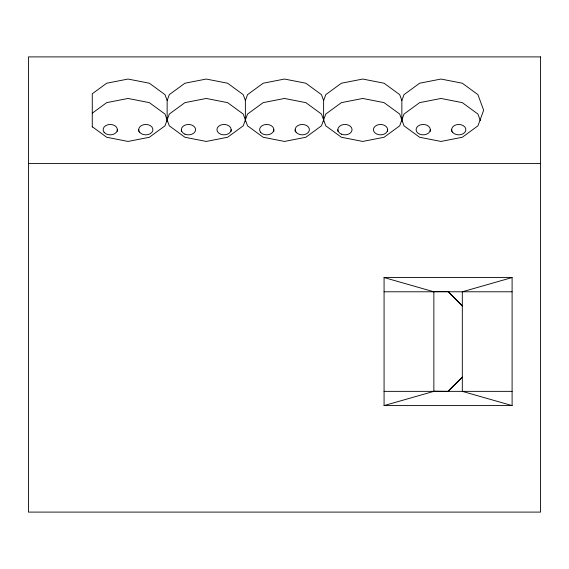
<?xml version="1.0" encoding="UTF-8"?>
<svg xmlns="http://www.w3.org/2000/svg" width="569" height="569" viewBox="0 0 569 569"><rect width="100%" height="100%" fill="white"/><g stroke="black" fill="none" stroke-linecap="round" stroke-linejoin="round"><path stroke-width="0.85" d="M167.144 121.709L167.144 100.542L169.306 94.646L184.925 83.223L206.263 79.048L227.6 83.223L243.219 94.646L245.381 100.542L245.381 121.709M245.381 100.542L247.543 94.646L263.163 83.223L284.5 79.048L305.838 83.223L321.457 94.646L323.619 100.542L323.619 121.709M323.619 100.542L325.781 94.646L341.4 83.223L362.738 79.048L384.075 83.223L399.694 94.646L401.856 100.542L401.856 121.709M401.856 100.542L404.018 94.646L419.638 83.223L440.975 79.048L462.313 83.223L477.932 94.646L483.65 110.244L477.932 125.841L462.313 137.264L440.975 141.439L419.638 137.264L404.018 125.841L399.694 114.056L384.075 102.64L362.738 98.458L341.4 102.64L325.781 114.056L321.457 125.841L305.838 137.264L284.5 141.439L263.163 137.264L247.543 125.841L243.219 114.056L227.6 102.64L206.263 98.458L184.925 102.64L169.306 114.056L164.982 125.841L149.363 137.264L128.025 141.439L106.688 137.264L92.27 126.723M448.088 391.188L462.313 377.133L448.088 391.358L433.863 391.188M92.27 113.181L106.688 102.64L128.025 98.458L149.363 102.64L164.982 114.056L169.306 125.841L184.925 137.264L206.263 141.439L227.6 137.264L243.219 125.841L247.543 114.056L263.163 102.64L284.5 98.458L305.838 102.64L321.457 114.056L325.781 125.841L341.4 137.264L362.738 141.439L384.075 137.264L399.694 125.841L404.018 114.056L419.638 102.64L440.975 98.458L462.313 102.64L477.932 114.056L480.343 120.628M512.1 277.558L462.313 291.783L462.313 391.358L512.1 405.583L512.1 277.558L384.075 277.558L384.075 405.583L512.1 405.583M384.075 405.583L433.863 391.358L433.863 291.613M28.45 163.588L540.55 163.588M432.973 291.613L448.977 291.613M384.075 291.783L512.1 291.783M384.075 391.358L512.1 391.358M384.075 277.558L433.863 291.783M462.313 305.838L448.088 291.613L462.313 306.008M167.144 100.542L164.982 94.646L149.363 83.223L128.025 79.048L106.688 83.223L92.27 93.764L92.27 127.051M451.644 129.654L451.644 131.418M430.306 129.654A7.113 5.199 0 0 1 419.638 134.156A7.113 5.199 0 0 1 419.638 125.152A7.113 5.199 0 0 1 430.306 129.654L430.306 131.418M387.631 129.654A7.113 5.199 0 0 1 376.963 134.156A7.113 5.199 0 0 1 376.963 125.152A7.113 5.199 0 0 1 387.631 129.654L387.631 131.418M337.844 129.654L337.844 131.418M295.169 129.654L295.169 131.418M273.831 129.654L273.831 131.418M231.156 129.654A7.113 5.199 0 0 1 220.488 134.156A7.113 5.199 0 0 1 220.488 125.152A7.113 5.199 0 0 1 231.156 129.654L231.156 131.418M181.369 129.654L181.369 131.418M138.694 129.654L138.694 131.418M117.356 129.654L117.356 131.418M540.55 56.9L28.45 56.9L28.45 512.1L540.55 512.1L540.55 56.9M341.4 134.156A7.113 5.199 0 0 0 352.069 129.654A7.113 5.199 0 0 0 341.4 125.152A7.113 5.199 0 0 0 341.4 134.156M296.122 132.257A7.113 5.199 0 0 0 308.441 132.257A7.113 5.199 0 0 0 302.281 124.455A7.113 5.199 0 0 0 296.122 132.257M184.925 134.156A7.113 5.199 0 0 0 195.594 129.654A7.113 5.199 0 0 0 184.925 125.152A7.113 5.199 0 0 0 184.925 134.156M139.647 132.257A7.113 5.199 0 0 0 151.966 132.257A7.113 5.199 0 0 0 145.806 124.455A7.113 5.199 0 0 0 139.647 132.257M104.084 132.257A7.113 5.199 0 0 0 116.403 132.257A7.113 5.199 0 0 0 110.244 124.455A7.113 5.199 0 0 0 104.084 132.257M260.559 132.257A7.113 5.199 0 0 0 272.878 132.257A7.113 5.199 0 0 0 266.719 124.455A7.113 5.199 0 0 0 260.559 132.257M452.597 132.257A7.113 5.199 0 0 0 464.916 132.257A7.113 5.199 0 0 0 458.756 124.455A7.113 5.199 0 0 0 452.597 132.257"/></g></svg>
